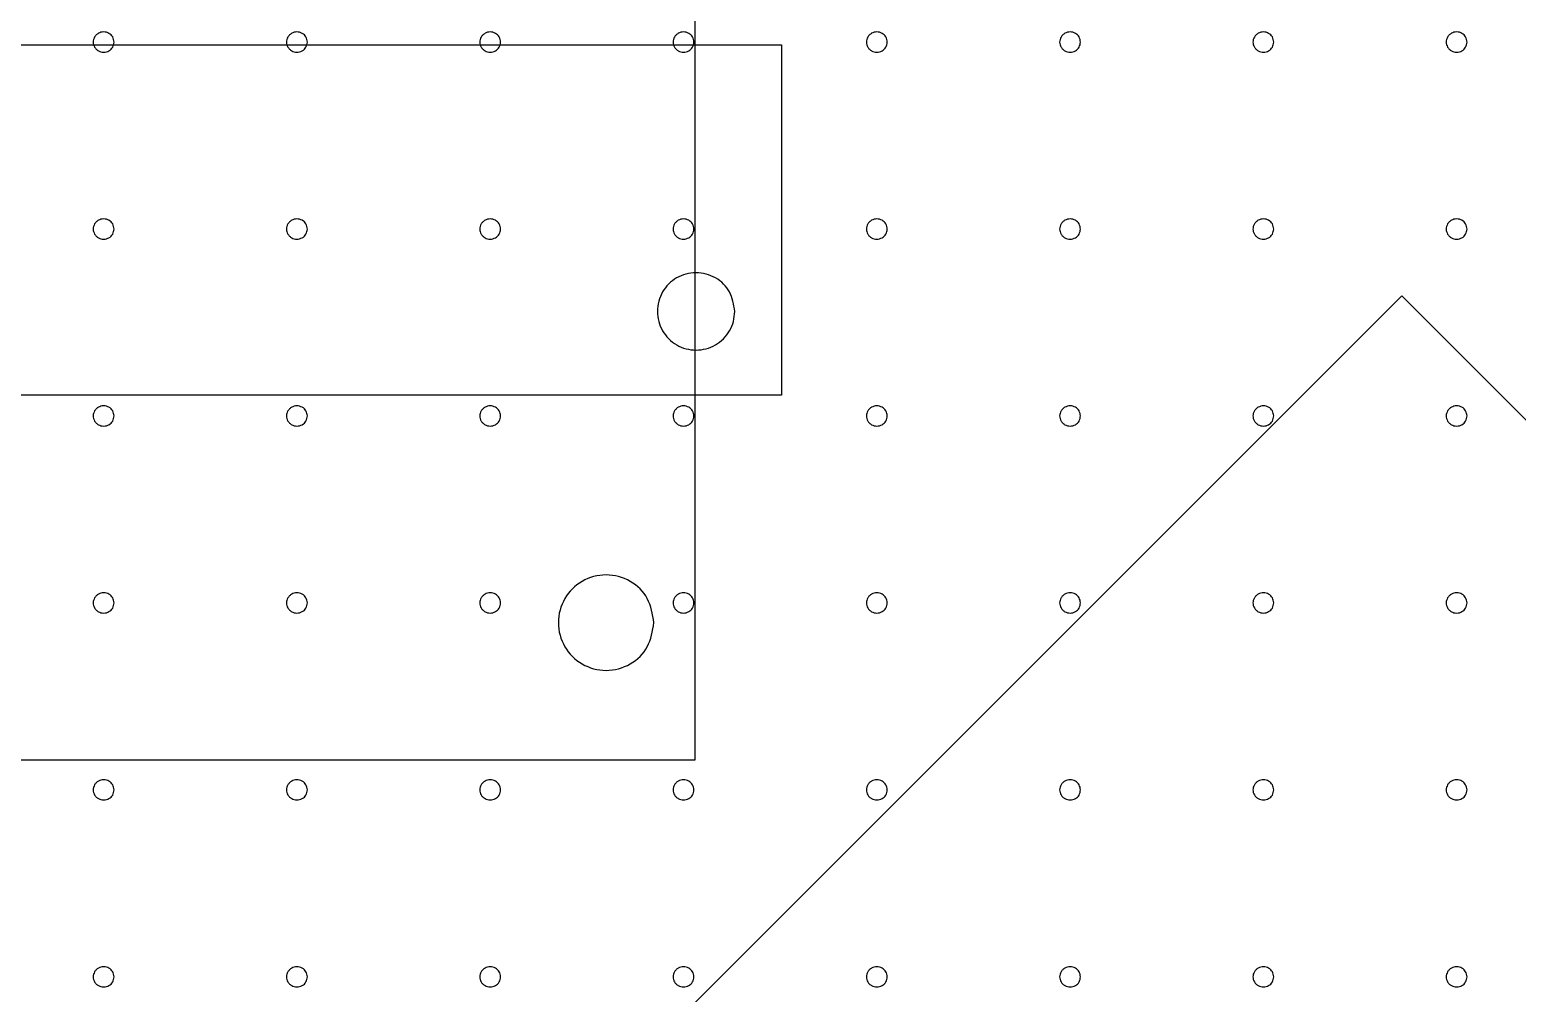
# Model space of a CAD drawing. Extents: x 0 to 210, y 0 to 204.
# Drawn here: x 41.4 to 82.65, y 78.21 to 104.94 of the extents above; entities that cross this region are included whole.
import ezdxf

# ---------------------------------------------------------------- set-up
doc = ezdxf.new("R2010")
doc.units = 0
doc.layers.add('Capa_1', color=7, linetype='CONTINUOUS')

msp = doc.modelspace()

# ---------------------------------------------------------------- linework, layer by layer
at = {"layer": 'Capa_1', "color": 1}
for p, q in [((59.843614, 125.323346), (59.843614, 84.676127)), ((6.443328, 104.520698), (62.241105, 104.520698)), ((62.241105, 104.520698), (62.241105, 94.80292)), ((42.880105, 60.982062), (79.4501, 97.552054)), ((79.4501, 97.552054), (97.635311, 79.366839)), ((62.241105, 94.80292), (6.443328, 94.80292)), ((59.843614, 84.676127), (9.196389, 84.676127))]:
    msp.add_line(p, q, dxfattribs=at)
at = {"layer": 'Capa_1', "color": 7}
for p, q in [((43.734464, 104.596819), (43.734464, 104.596819)), ((49.095014, 104.596819), (49.095014, 104.596819)), ((54.455564, 104.596819), (54.455564, 104.596819)), ((59.816116, 104.596819), (59.816116, 104.596819)), ((65.176666, 104.596819), (65.176666, 104.596819)), ((70.537216, 104.596819), (70.537216, 104.596819)), ((75.897765, 104.596819), (75.897765, 104.596819)), ((81.258318, 104.596819), (81.258318, 104.596819)), ((43.734464, 99.410033), (43.734464, 99.410033)), ((49.095014, 99.410033), (49.095014, 99.410033)), ((54.455564, 99.410033), (54.455564, 99.410033)), ((59.816116, 99.410033), (59.816116, 99.410033)), ((65.176666, 99.410033), (65.176666, 99.410033)), ((70.537216, 99.410033), (70.537216, 99.410033)), ((75.897765, 99.410033), (75.897765, 99.410033)), ((81.258318, 99.410033), (81.258318, 99.410033)), ((60.948339, 97.125533), (60.948339, 97.125533)), ((43.734464, 94.223247), (43.734464, 94.223247)), ((49.095014, 94.223247), (49.095014, 94.223247)), ((54.455564, 94.223247), (54.455564, 94.223247)), ((59.816116, 94.223247), (59.816116, 94.223247)), ((65.176666, 94.223247), (65.176666, 94.223247)), ((70.537216, 94.223247), (70.537216, 94.223247)), ((75.897765, 94.223247), (75.897765, 94.223247)), ((81.258318, 94.223247), (81.258318, 94.223247)), ((43.734464, 89.03646), (43.734464, 89.03646)), ((49.095014, 89.03646), (49.095014, 89.03646)), ((54.455564, 89.03646), (54.455564, 89.03646)), ((59.816116, 89.03646), (59.816116, 89.03646)), ((65.176666, 89.03646), (65.176666, 89.03646)), ((70.537216, 89.03646), (70.537216, 89.03646)), ((75.897765, 89.03646), (75.897765, 89.03646)), ((81.258318, 89.03646), (81.258318, 89.03646)), ((58.703611, 88.489748), (58.703611, 88.489748)), ((43.734464, 83.849672), (43.734464, 83.849672)), ((49.095014, 83.849672), (49.095014, 83.849672)), ((54.455564, 83.849672), (54.455564, 83.849672)), ((59.816116, 83.849672), (59.816116, 83.849672)), ((65.176666, 83.849672), (65.176666, 83.849672)), ((70.537216, 83.849672), (70.537216, 83.849672)), ((75.897765, 83.849672), (75.897765, 83.849672)), ((81.258318, 83.849672), (81.258318, 83.849672)), ((43.734464, 78.662885), (43.734464, 78.662885)), ((49.095014, 78.662885), (49.095014, 78.662885)), ((54.455564, 78.662885), (54.455564, 78.662885)), ((59.816116, 78.662885), (59.816116, 78.662885)), ((65.176666, 78.662885), (65.176666, 78.662885)), ((70.537216, 78.662885), (70.537216, 78.662885)), ((75.897765, 78.662885), (75.897765, 78.662885)), ((81.258318, 78.662885), (81.258318, 78.662885))]:
    msp.add_line(p, q, dxfattribs=at)
for points, knots in [([(43.734464, 104.596819), (43.726398, 104.547386), (43.710392, 104.449288), (43.594758, 104.342835), (43.470445, 104.310555), (43.369826, 104.323486), (43.299381, 104.351629), (43.238782, 104.396489), (43.192227, 104.455094), (43.16291, 104.523417), (43.152871, 104.596819), (43.16291, 104.670221), (43.192228, 104.738543), (43.238783, 104.797148), (43.299381, 104.842008), (43.369826, 104.87015), (43.470445, 104.883081), (43.594757, 104.850802), (43.710391, 104.74435), (43.726398, 104.646252), (43.734464, 104.596819)], [0, 0, 0, 0, 0.146605, 0.290931, 0.441768, 0.517413, 0.592123, 0.666911, 0.741063, 0.814052, 0.887328, 0.960604, 1.033593, 1.107744, 1.182532, 1.257241, 1.332887, 1.483723, 1.628047, 1.774652, 1.774652, 1.774652, 1.774652]), ([(49.095014, 104.596819), (49.086948, 104.547386), (49.070942, 104.449288), (48.955307, 104.342835), (48.830995, 104.310555), (48.730375, 104.323486), (48.659931, 104.351629), (48.599332, 104.396489), (48.552777, 104.455094), (48.52346, 104.523417), (48.51342, 104.596819), (48.52346, 104.670221), (48.552778, 104.738543), (48.599332, 104.797148), (48.659931, 104.842008), (48.730376, 104.87015), (48.830994, 104.883081), (48.955307, 104.850802), (49.070941, 104.74435), (49.086948, 104.646252), (49.095014, 104.596819)], [0, 0, 0, 0, 0.146605, 0.290931, 0.441768, 0.517413, 0.592123, 0.666911, 0.741063, 0.814052, 0.887328, 0.960604, 1.033593, 1.107744, 1.182532, 1.257241, 1.332887, 1.483723, 1.628047, 1.774652, 1.774652, 1.774652, 1.774652]), ([(54.455564, 104.596819), (54.447498, 104.547386), (54.431492, 104.449288), (54.315857, 104.342835), (54.191544, 104.310555), (54.090925, 104.323486), (54.02048, 104.351629), (53.959881, 104.396489), (53.913327, 104.455094), (53.884009, 104.523417), (53.87397, 104.596819), (53.88401, 104.670221), (53.913328, 104.738543), (53.959882, 104.797148), (54.020481, 104.842008), (54.090926, 104.87015), (54.191544, 104.883081), (54.315856, 104.850802), (54.431491, 104.74435), (54.447498, 104.646252), (54.455564, 104.596819)], [0, 0, 0, 0, 0.146605, 0.290931, 0.441768, 0.517413, 0.592123, 0.666911, 0.741063, 0.814052, 0.887328, 0.960604, 1.033593, 1.107744, 1.182532, 1.257241, 1.332887, 1.483723, 1.628047, 1.774652, 1.774652, 1.774652, 1.774652]), ([(59.816116, 104.596819), (59.80805, 104.547386), (59.792044, 104.449288), (59.67641, 104.342835), (59.552097, 104.310555), (59.451478, 104.323486), (59.381033, 104.351629), (59.320434, 104.396489), (59.273879, 104.455094), (59.244562, 104.523417), (59.234522, 104.596819), (59.244562, 104.670221), (59.27388, 104.738543), (59.320435, 104.797148), (59.381033, 104.842008), (59.451478, 104.87015), (59.552096, 104.883081), (59.676409, 104.850802), (59.792043, 104.74435), (59.80805, 104.646252), (59.816116, 104.596819)], [0, 0, 0, 0, 0.146605, 0.290931, 0.441768, 0.517413, 0.592123, 0.666911, 0.741063, 0.814052, 0.887328, 0.960604, 1.033593, 1.107744, 1.182532, 1.257241, 1.332887, 1.483723, 1.628047, 1.774652, 1.774652, 1.774652, 1.774652]), ([(65.176666, 104.596819), (65.1686, 104.547386), (65.152594, 104.449288), (65.036959, 104.342835), (64.912646, 104.310555), (64.812027, 104.323486), (64.741582, 104.351629), (64.680983, 104.396489), (64.634429, 104.455094), (64.605112, 104.523417), (64.595072, 104.596819), (64.605112, 104.670221), (64.63443, 104.738543), (64.680984, 104.797148), (64.741583, 104.842008), (64.812028, 104.87015), (64.912646, 104.883081), (65.036958, 104.850802), (65.152593, 104.74435), (65.1686, 104.646252), (65.176666, 104.596819)], [0, 0, 0, 0, 0.146605, 0.290931, 0.441768, 0.517413, 0.592123, 0.666911, 0.741063, 0.814052, 0.887328, 0.960604, 1.033593, 1.107744, 1.182532, 1.257241, 1.332887, 1.483723, 1.628047, 1.774652, 1.774652, 1.774652, 1.774652]), ([(70.537216, 104.596819), (70.52915, 104.547386), (70.513143, 104.449288), (70.397509, 104.342835), (70.273196, 104.310555), (70.172577, 104.323486), (70.102132, 104.351629), (70.041533, 104.396489), (69.994979, 104.455094), (69.965661, 104.523417), (69.955622, 104.596819), (69.965662, 104.670221), (69.99498, 104.738543), (70.041534, 104.797148), (70.102133, 104.842008), (70.172578, 104.87015), (70.273196, 104.883081), (70.397508, 104.850802), (70.513142, 104.74435), (70.529149, 104.646252), (70.537216, 104.596819)], [0, 0, 0, 0, 0.146605, 0.290931, 0.441768, 0.517413, 0.592123, 0.666911, 0.741063, 0.814052, 0.887328, 0.960604, 1.033593, 1.107744, 1.182532, 1.257241, 1.332887, 1.483723, 1.628047, 1.774652, 1.774652, 1.774652, 1.774652]), ([(75.897765, 104.596819), (75.8897, 104.547386), (75.873693, 104.449288), (75.758059, 104.342835), (75.633746, 104.310555), (75.533127, 104.323486), (75.462682, 104.351629), (75.402083, 104.396489), (75.355529, 104.455094), (75.326211, 104.523417), (75.316172, 104.596819), (75.326212, 104.670221), (75.355529, 104.738543), (75.402084, 104.797148), (75.462683, 104.842008), (75.533127, 104.87015), (75.633746, 104.883081), (75.758058, 104.850802), (75.873692, 104.74435), (75.889699, 104.646252), (75.897765, 104.596819)], [0, 0, 0, 0, 0.146605, 0.290931, 0.441768, 0.517413, 0.592123, 0.666911, 0.741063, 0.814052, 0.887328, 0.960604, 1.033593, 1.107744, 1.182532, 1.257241, 1.332887, 1.483723, 1.628047, 1.774652, 1.774652, 1.774652, 1.774652]), ([(81.258318, 104.596819), (81.250252, 104.547386), (81.234246, 104.449288), (81.118611, 104.342835), (80.994298, 104.310555), (80.893679, 104.323486), (80.823234, 104.351629), (80.762635, 104.396489), (80.716081, 104.455094), (80.686763, 104.523417), (80.676724, 104.596819), (80.686764, 104.670221), (80.716082, 104.738543), (80.762636, 104.797148), (80.823235, 104.842008), (80.89368, 104.87015), (80.994298, 104.883081), (81.11861, 104.850802), (81.234244, 104.74435), (81.250252, 104.646252), (81.258318, 104.596819)], [0, 0, 0, 0, 0.146605, 0.290931, 0.441768, 0.517413, 0.592123, 0.666911, 0.741063, 0.814052, 0.887328, 0.960604, 1.033593, 1.107744, 1.182532, 1.257241, 1.332887, 1.483723, 1.628047, 1.774652, 1.774652, 1.774652, 1.774652]), ([(43.734464, 99.410033), (43.726398, 99.3606), (43.710392, 99.262502), (43.594758, 99.156048), (43.470445, 99.123769), (43.369826, 99.136699), (43.299381, 99.164843), (43.238782, 99.209703), (43.192227, 99.268308), (43.16291, 99.33663), (43.152871, 99.410033), (43.16291, 99.483435), (43.192228, 99.551757), (43.238783, 99.610362), (43.299381, 99.655221), (43.369826, 99.683364), (43.470445, 99.696295), (43.594757, 99.664015), (43.710391, 99.557563), (43.726398, 99.459466), (43.734464, 99.410033)], [0, 0, 0, 0, 0.146605, 0.290931, 0.441768, 0.517413, 0.592123, 0.666911, 0.741063, 0.814052, 0.887328, 0.960604, 1.033593, 1.107744, 1.182532, 1.257241, 1.332887, 1.483723, 1.628047, 1.774652, 1.774652, 1.774652, 1.774652]), ([(49.095014, 99.410033), (49.086948, 99.3606), (49.070942, 99.262502), (48.955307, 99.156048), (48.830995, 99.123769), (48.730375, 99.136699), (48.659931, 99.164843), (48.599332, 99.209703), (48.552777, 99.268308), (48.52346, 99.33663), (48.51342, 99.410033), (48.52346, 99.483435), (48.552778, 99.551757), (48.599332, 99.610362), (48.659931, 99.655221), (48.730376, 99.683364), (48.830994, 99.696295), (48.955307, 99.664015), (49.070941, 99.557563), (49.086948, 99.459466), (49.095014, 99.410033)], [0, 0, 0, 0, 0.146605, 0.290931, 0.441768, 0.517413, 0.592123, 0.666911, 0.741063, 0.814052, 0.887328, 0.960604, 1.033593, 1.107744, 1.182532, 1.257241, 1.332887, 1.483723, 1.628047, 1.774652, 1.774652, 1.774652, 1.774652]), ([(54.455564, 99.410033), (54.447498, 99.3606), (54.431492, 99.262502), (54.315857, 99.156048), (54.191544, 99.123769), (54.090925, 99.136699), (54.02048, 99.164843), (53.959881, 99.209703), (53.913327, 99.268308), (53.884009, 99.33663), (53.87397, 99.410033), (53.88401, 99.483435), (53.913328, 99.551757), (53.959882, 99.610362), (54.020481, 99.655221), (54.090926, 99.683364), (54.191544, 99.696295), (54.315856, 99.664015), (54.431491, 99.557563), (54.447498, 99.459466), (54.455564, 99.410033)], [0, 0, 0, 0, 0.146605, 0.290931, 0.441768, 0.517413, 0.592123, 0.666911, 0.741063, 0.814052, 0.887328, 0.960604, 1.033593, 1.107744, 1.182532, 1.257241, 1.332887, 1.483723, 1.628047, 1.774652, 1.774652, 1.774652, 1.774652]), ([(59.816116, 99.410033), (59.80805, 99.3606), (59.792044, 99.262502), (59.67641, 99.156048), (59.552097, 99.123769), (59.451478, 99.136699), (59.381033, 99.164843), (59.320434, 99.209703), (59.273879, 99.268308), (59.244562, 99.33663), (59.234522, 99.410033), (59.244562, 99.483435), (59.27388, 99.551757), (59.320435, 99.610362), (59.381033, 99.655221), (59.451478, 99.683364), (59.552096, 99.696295), (59.676409, 99.664015), (59.792043, 99.557563), (59.80805, 99.459466), (59.816116, 99.410033)], [0, 0, 0, 0, 0.146605, 0.290931, 0.441768, 0.517413, 0.592123, 0.666911, 0.741063, 0.814052, 0.887328, 0.960604, 1.033593, 1.107744, 1.182532, 1.257241, 1.332887, 1.483723, 1.628047, 1.774652, 1.774652, 1.774652, 1.774652]), ([(65.176666, 99.410033), (65.1686, 99.3606), (65.152594, 99.262502), (65.036959, 99.156048), (64.912646, 99.123769), (64.812027, 99.136699), (64.741582, 99.164843), (64.680983, 99.209703), (64.634429, 99.268308), (64.605112, 99.33663), (64.595072, 99.410033), (64.605112, 99.483435), (64.63443, 99.551757), (64.680984, 99.610362), (64.741583, 99.655221), (64.812028, 99.683364), (64.912646, 99.696295), (65.036958, 99.664015), (65.152593, 99.557563), (65.1686, 99.459466), (65.176666, 99.410033)], [0, 0, 0, 0, 0.146605, 0.290931, 0.441768, 0.517413, 0.592123, 0.666911, 0.741063, 0.814052, 0.887328, 0.960604, 1.033593, 1.107744, 1.182532, 1.257241, 1.332887, 1.483723, 1.628047, 1.774652, 1.774652, 1.774652, 1.774652]), ([(70.537216, 99.410033), (70.52915, 99.3606), (70.513143, 99.262502), (70.397509, 99.156048), (70.273196, 99.123769), (70.172577, 99.136699), (70.102132, 99.164843), (70.041533, 99.209703), (69.994979, 99.268308), (69.965661, 99.33663), (69.955622, 99.410033), (69.965662, 99.483435), (69.99498, 99.551757), (70.041534, 99.610362), (70.102133, 99.655221), (70.172578, 99.683364), (70.273196, 99.696295), (70.397508, 99.664015), (70.513142, 99.557563), (70.529149, 99.459466), (70.537216, 99.410033)], [0, 0, 0, 0, 0.146605, 0.290931, 0.441768, 0.517413, 0.592123, 0.666911, 0.741063, 0.814052, 0.887328, 0.960604, 1.033593, 1.107744, 1.182532, 1.257241, 1.332887, 1.483723, 1.628047, 1.774652, 1.774652, 1.774652, 1.774652]), ([(75.897765, 99.410033), (75.8897, 99.3606), (75.873693, 99.262502), (75.758059, 99.156048), (75.633746, 99.123769), (75.533127, 99.136699), (75.462682, 99.164843), (75.402083, 99.209703), (75.355529, 99.268308), (75.326211, 99.33663), (75.316172, 99.410033), (75.326212, 99.483435), (75.355529, 99.551757), (75.402084, 99.610362), (75.462683, 99.655221), (75.533127, 99.683364), (75.633746, 99.696295), (75.758058, 99.664015), (75.873692, 99.557563), (75.889699, 99.459466), (75.897765, 99.410033)], [0, 0, 0, 0, 0.146605, 0.290931, 0.441768, 0.517413, 0.592123, 0.666911, 0.741063, 0.814052, 0.887328, 0.960604, 1.033593, 1.107744, 1.182532, 1.257241, 1.332887, 1.483723, 1.628047, 1.774652, 1.774652, 1.774652, 1.774652]), ([(81.258318, 99.410033), (81.250252, 99.3606), (81.234246, 99.262502), (81.118611, 99.156048), (80.994298, 99.123769), (80.893679, 99.136699), (80.823234, 99.164843), (80.762635, 99.209703), (80.716081, 99.268308), (80.686763, 99.33663), (80.676724, 99.410033), (80.686764, 99.483435), (80.716082, 99.551757), (80.762636, 99.610362), (80.823235, 99.655221), (80.89368, 99.683364), (80.994298, 99.696295), (81.11861, 99.664015), (81.234244, 99.557563), (81.250252, 99.459466), (81.258318, 99.410033)], [0, 0, 0, 0, 0.146605, 0.290931, 0.441768, 0.517413, 0.592123, 0.666911, 0.741063, 0.814052, 0.887328, 0.960604, 1.033593, 1.107744, 1.182532, 1.257241, 1.332887, 1.483723, 1.628047, 1.774652, 1.774652, 1.774652, 1.774652]), ([(60.948339, 97.125533), (60.941183, 97.031582), (60.926931, 96.844457), (60.814285, 96.582584), (60.642901, 96.357593), (60.417612, 96.18508), (60.155821, 96.076607), (59.874724, 96.039499), (59.593655, 96.076607), (59.331779, 96.185076), (59.106798, 96.357601), (58.934262, 96.582549), (58.825893, 96.84458), (58.775925, 97.218571), (58.901946, 97.688177), (59.31235, 98.098099), (59.875702, 98.250381), (60.433268, 98.098221), (60.860685, 97.687697), (60.918829, 97.314792), (60.948339, 97.125533)], [0, 0, 0, 0, 0.281047, 0.559769, 0.840816, 1.121864, 1.400585, 1.681632, 1.96268, 2.241402, 2.52245, 2.803498, 3.08222, 3.363268, 3.924613, 4.469308, 5.030653, 5.591997, 6.136691, 6.698035, 6.698035, 6.698035, 6.698035]), ([(43.734464, 94.223247), (43.726398, 94.173813), (43.710392, 94.075715), (43.594758, 93.969262), (43.470445, 93.936983), (43.369826, 93.949913), (43.299381, 93.978056), (43.238782, 94.022916), (43.192227, 94.081522), (43.16291, 94.149844), (43.152871, 94.223247), (43.16291, 94.296649), (43.192228, 94.364971), (43.238783, 94.423575), (43.299381, 94.468435), (43.369826, 94.496578), (43.470445, 94.509508), (43.594757, 94.477229), (43.710391, 94.370777), (43.726398, 94.27268), (43.734464, 94.223247)], [0, 0, 0, 0, 0.146605, 0.290931, 0.441768, 0.517413, 0.592123, 0.666911, 0.741063, 0.814052, 0.887328, 0.960604, 1.033593, 1.107744, 1.182532, 1.257241, 1.332887, 1.483723, 1.628047, 1.774652, 1.774652, 1.774652, 1.774652]), ([(49.095014, 94.223247), (49.086948, 94.173813), (49.070942, 94.075715), (48.955307, 93.969262), (48.830995, 93.936983), (48.730375, 93.949913), (48.659931, 93.978056), (48.599332, 94.022916), (48.552777, 94.081522), (48.52346, 94.149844), (48.51342, 94.223247), (48.52346, 94.296649), (48.552778, 94.364971), (48.599332, 94.423575), (48.659931, 94.468435), (48.730376, 94.496578), (48.830994, 94.509508), (48.955307, 94.477229), (49.070941, 94.370777), (49.086948, 94.27268), (49.095014, 94.223247)], [0, 0, 0, 0, 0.146605, 0.290931, 0.441768, 0.517413, 0.592123, 0.666911, 0.741063, 0.814052, 0.887328, 0.960604, 1.033593, 1.107744, 1.182532, 1.257241, 1.332887, 1.483723, 1.628047, 1.774652, 1.774652, 1.774652, 1.774652]), ([(54.455564, 94.223247), (54.447498, 94.173813), (54.431492, 94.075715), (54.315857, 93.969262), (54.191544, 93.936983), (54.090925, 93.949913), (54.02048, 93.978056), (53.959881, 94.022916), (53.913327, 94.081522), (53.884009, 94.149844), (53.87397, 94.223247), (53.88401, 94.296649), (53.913328, 94.364971), (53.959882, 94.423575), (54.020481, 94.468435), (54.090926, 94.496578), (54.191544, 94.509508), (54.315856, 94.477229), (54.431491, 94.370777), (54.447498, 94.27268), (54.455564, 94.223247)], [0, 0, 0, 0, 0.146605, 0.290931, 0.441768, 0.517413, 0.592123, 0.666911, 0.741063, 0.814052, 0.887328, 0.960604, 1.033593, 1.107744, 1.182532, 1.257241, 1.332887, 1.483723, 1.628047, 1.774652, 1.774652, 1.774652, 1.774652]), ([(59.816116, 94.223247), (59.80805, 94.173813), (59.792044, 94.075715), (59.67641, 93.969262), (59.552097, 93.936983), (59.451478, 93.949913), (59.381033, 93.978056), (59.320434, 94.022916), (59.273879, 94.081522), (59.244562, 94.149844), (59.234522, 94.223247), (59.244562, 94.296649), (59.27388, 94.364971), (59.320435, 94.423575), (59.381033, 94.468435), (59.451478, 94.496578), (59.552096, 94.509508), (59.676409, 94.477229), (59.792043, 94.370777), (59.80805, 94.27268), (59.816116, 94.223247)], [0, 0, 0, 0, 0.146605, 0.290931, 0.441768, 0.517413, 0.592123, 0.666911, 0.741063, 0.814052, 0.887328, 0.960604, 1.033593, 1.107744, 1.182532, 1.257241, 1.332887, 1.483723, 1.628047, 1.774652, 1.774652, 1.774652, 1.774652]), ([(65.176666, 94.223247), (65.1686, 94.173813), (65.152594, 94.075715), (65.036959, 93.969262), (64.912646, 93.936983), (64.812027, 93.949913), (64.741582, 93.978056), (64.680983, 94.022916), (64.634429, 94.081522), (64.605112, 94.149844), (64.595072, 94.223247), (64.605112, 94.296649), (64.63443, 94.364971), (64.680984, 94.423575), (64.741583, 94.468435), (64.812028, 94.496578), (64.912646, 94.509508), (65.036958, 94.477229), (65.152593, 94.370777), (65.1686, 94.27268), (65.176666, 94.223247)], [0, 0, 0, 0, 0.146605, 0.290931, 0.441768, 0.517413, 0.592123, 0.666911, 0.741063, 0.814052, 0.887328, 0.960604, 1.033593, 1.107744, 1.182532, 1.257241, 1.332887, 1.483723, 1.628047, 1.774652, 1.774652, 1.774652, 1.774652]), ([(70.537216, 94.223247), (70.52915, 94.173813), (70.513143, 94.075715), (70.397509, 93.969262), (70.273196, 93.936983), (70.172577, 93.949913), (70.102132, 93.978056), (70.041533, 94.022916), (69.994979, 94.081522), (69.965661, 94.149844), (69.955622, 94.223247), (69.965662, 94.296649), (69.99498, 94.364971), (70.041534, 94.423575), (70.102133, 94.468435), (70.172578, 94.496578), (70.273196, 94.509508), (70.397508, 94.477229), (70.513142, 94.370777), (70.529149, 94.27268), (70.537216, 94.223247)], [0, 0, 0, 0, 0.146605, 0.290931, 0.441768, 0.517413, 0.592123, 0.666911, 0.741063, 0.814052, 0.887328, 0.960604, 1.033593, 1.107744, 1.182532, 1.257241, 1.332887, 1.483723, 1.628047, 1.774652, 1.774652, 1.774652, 1.774652]), ([(75.897765, 94.223247), (75.8897, 94.173813), (75.873693, 94.075715), (75.758059, 93.969262), (75.633746, 93.936983), (75.533127, 93.949913), (75.462682, 93.978056), (75.402083, 94.022916), (75.355529, 94.081522), (75.326211, 94.149844), (75.316172, 94.223247), (75.326212, 94.296649), (75.355529, 94.364971), (75.402084, 94.423575), (75.462683, 94.468435), (75.533127, 94.496578), (75.633746, 94.509508), (75.758058, 94.477229), (75.873692, 94.370777), (75.889699, 94.27268), (75.897765, 94.223247)], [0, 0, 0, 0, 0.146605, 0.290931, 0.441768, 0.517413, 0.592123, 0.666911, 0.741063, 0.814052, 0.887328, 0.960604, 1.033593, 1.107744, 1.182532, 1.257241, 1.332887, 1.483723, 1.628047, 1.774652, 1.774652, 1.774652, 1.774652]), ([(81.258318, 94.223247), (81.250252, 94.173813), (81.234246, 94.075715), (81.118611, 93.969262), (80.994298, 93.936983), (80.893679, 93.949913), (80.823234, 93.978056), (80.762635, 94.022916), (80.716081, 94.081522), (80.686763, 94.149844), (80.676724, 94.223247), (80.686764, 94.296649), (80.716082, 94.364971), (80.762636, 94.423575), (80.823235, 94.468435), (80.89368, 94.496578), (80.994298, 94.509508), (81.11861, 94.477229), (81.234244, 94.370777), (81.250252, 94.27268), (81.258318, 94.223247)], [0, 0, 0, 0, 0.146605, 0.290931, 0.441768, 0.517413, 0.592123, 0.666911, 0.741063, 0.814052, 0.887328, 0.960604, 1.033593, 1.107744, 1.182532, 1.257241, 1.332887, 1.483723, 1.628047, 1.774652, 1.774652, 1.774652, 1.774652]), ([(58.703611, 88.489748), (58.667232, 88.256417), (58.595552, 87.796676), (58.0686, 87.290539), (57.381215, 87.103), (56.686612, 87.290539), (56.180883, 87.796676), (55.993205, 88.489748), (56.180883, 89.18282), (56.686612, 89.688957), (57.381215, 89.876496), (58.0686, 89.688957), (58.595552, 89.18282), (58.667232, 88.723079), (58.703611, 88.489748)], [0, 0, 0, 0, 0.692062, 1.363598, 2.05566, 2.747722, 3.419258, 4.11132, 4.803382, 5.474917, 6.166979, 6.859041, 7.530577, 8.222639, 8.222639, 8.222639, 8.222639]), ([(43.734464, 89.03646), (43.726398, 88.987027), (43.710392, 88.888929), (43.594758, 88.782476), (43.470445, 88.750196), (43.369826, 88.763127), (43.299381, 88.79127), (43.238782, 88.83613), (43.192227, 88.894735), (43.16291, 88.963058), (43.152871, 89.03646), (43.16291, 89.109862), (43.192228, 89.178184), (43.238783, 89.236789), (43.299381, 89.281649), (43.369826, 89.309791), (43.470445, 89.322722), (43.594757, 89.290443), (43.710391, 89.183991), (43.726398, 89.085893), (43.734464, 89.03646)], [0, 0, 0, 0, 0.146605, 0.290931, 0.441768, 0.517413, 0.592123, 0.666911, 0.741063, 0.814052, 0.887328, 0.960604, 1.033593, 1.107744, 1.182532, 1.257241, 1.332887, 1.483723, 1.628047, 1.774652, 1.774652, 1.774652, 1.774652]), ([(49.095014, 89.03646), (49.086948, 88.987027), (49.070942, 88.888929), (48.955307, 88.782476), (48.830995, 88.750196), (48.730375, 88.763127), (48.659931, 88.79127), (48.599332, 88.83613), (48.552777, 88.894735), (48.52346, 88.963058), (48.51342, 89.03646), (48.52346, 89.109862), (48.552778, 89.178184), (48.599332, 89.236789), (48.659931, 89.281649), (48.730376, 89.309791), (48.830994, 89.322722), (48.955307, 89.290443), (49.070941, 89.183991), (49.086948, 89.085893), (49.095014, 89.03646)], [0, 0, 0, 0, 0.146605, 0.290931, 0.441768, 0.517413, 0.592123, 0.666911, 0.741063, 0.814052, 0.887328, 0.960604, 1.033593, 1.107744, 1.182532, 1.257241, 1.332887, 1.483723, 1.628047, 1.774652, 1.774652, 1.774652, 1.774652]), ([(54.455564, 89.03646), (54.447498, 88.987027), (54.431492, 88.888929), (54.315857, 88.782476), (54.191544, 88.750196), (54.090925, 88.763127), (54.02048, 88.79127), (53.959881, 88.83613), (53.913327, 88.894735), (53.884009, 88.963058), (53.87397, 89.03646), (53.88401, 89.109862), (53.913328, 89.178184), (53.959882, 89.236789), (54.020481, 89.281649), (54.090926, 89.309791), (54.191544, 89.322722), (54.315856, 89.290443), (54.431491, 89.183991), (54.447498, 89.085893), (54.455564, 89.03646)], [0, 0, 0, 0, 0.146605, 0.290931, 0.441768, 0.517413, 0.592123, 0.666911, 0.741063, 0.814052, 0.887328, 0.960604, 1.033593, 1.107744, 1.182532, 1.257241, 1.332887, 1.483723, 1.628047, 1.774652, 1.774652, 1.774652, 1.774652]), ([(59.816116, 89.03646), (59.80805, 88.987027), (59.792044, 88.888929), (59.67641, 88.782476), (59.552097, 88.750196), (59.451478, 88.763127), (59.381033, 88.79127), (59.320434, 88.83613), (59.273879, 88.894735), (59.244562, 88.963058), (59.234522, 89.03646), (59.244562, 89.109862), (59.27388, 89.178184), (59.320435, 89.236789), (59.381033, 89.281649), (59.451478, 89.309791), (59.552096, 89.322722), (59.676409, 89.290443), (59.792043, 89.183991), (59.80805, 89.085893), (59.816116, 89.03646)], [0, 0, 0, 0, 0.146605, 0.290931, 0.441768, 0.517413, 0.592123, 0.666911, 0.741063, 0.814052, 0.887328, 0.960604, 1.033593, 1.107744, 1.182532, 1.257241, 1.332887, 1.483723, 1.628047, 1.774652, 1.774652, 1.774652, 1.774652]), ([(65.176666, 89.03646), (65.1686, 88.987027), (65.152594, 88.888929), (65.036959, 88.782476), (64.912646, 88.750196), (64.812027, 88.763127), (64.741582, 88.79127), (64.680983, 88.83613), (64.634429, 88.894735), (64.605112, 88.963058), (64.595072, 89.03646), (64.605112, 89.109862), (64.63443, 89.178184), (64.680984, 89.236789), (64.741583, 89.281649), (64.812028, 89.309791), (64.912646, 89.322722), (65.036958, 89.290443), (65.152593, 89.183991), (65.1686, 89.085893), (65.176666, 89.03646)], [0, 0, 0, 0, 0.146605, 0.290931, 0.441768, 0.517413, 0.592123, 0.666911, 0.741063, 0.814052, 0.887328, 0.960604, 1.033593, 1.107744, 1.182532, 1.257241, 1.332887, 1.483723, 1.628047, 1.774652, 1.774652, 1.774652, 1.774652]), ([(70.537216, 89.03646), (70.52915, 88.987027), (70.513143, 88.888929), (70.397509, 88.782476), (70.273196, 88.750196), (70.172577, 88.763127), (70.102132, 88.79127), (70.041533, 88.83613), (69.994979, 88.894735), (69.965661, 88.963058), (69.955622, 89.03646), (69.965662, 89.109862), (69.99498, 89.178184), (70.041534, 89.236789), (70.102133, 89.281649), (70.172578, 89.309791), (70.273196, 89.322722), (70.397508, 89.290443), (70.513142, 89.183991), (70.529149, 89.085893), (70.537216, 89.03646)], [0, 0, 0, 0, 0.146605, 0.290931, 0.441768, 0.517413, 0.592123, 0.666911, 0.741063, 0.814052, 0.887328, 0.960604, 1.033593, 1.107744, 1.182532, 1.257241, 1.332887, 1.483723, 1.628047, 1.774652, 1.774652, 1.774652, 1.774652]), ([(75.897765, 89.03646), (75.8897, 88.987027), (75.873693, 88.888929), (75.758059, 88.782476), (75.633746, 88.750196), (75.533127, 88.763127), (75.462682, 88.79127), (75.402083, 88.83613), (75.355529, 88.894735), (75.326211, 88.963058), (75.316172, 89.03646), (75.326212, 89.109862), (75.355529, 89.178184), (75.402084, 89.236789), (75.462683, 89.281649), (75.533127, 89.309791), (75.633746, 89.322722), (75.758058, 89.290443), (75.873692, 89.183991), (75.889699, 89.085893), (75.897765, 89.03646)], [0, 0, 0, 0, 0.146605, 0.290931, 0.441768, 0.517413, 0.592123, 0.666911, 0.741063, 0.814052, 0.887328, 0.960604, 1.033593, 1.107744, 1.182532, 1.257241, 1.332887, 1.483723, 1.628047, 1.774652, 1.774652, 1.774652, 1.774652]), ([(81.258318, 89.03646), (81.250252, 88.987027), (81.234246, 88.888929), (81.118611, 88.782476), (80.994298, 88.750196), (80.893679, 88.763127), (80.823234, 88.79127), (80.762635, 88.83613), (80.716081, 88.894735), (80.686763, 88.963058), (80.676724, 89.03646), (80.686764, 89.109862), (80.716082, 89.178184), (80.762636, 89.236789), (80.823235, 89.281649), (80.89368, 89.309791), (80.994298, 89.322722), (81.11861, 89.290443), (81.234244, 89.183991), (81.250252, 89.085893), (81.258318, 89.03646)], [0, 0, 0, 0, 0.146605, 0.290931, 0.441768, 0.517413, 0.592123, 0.666911, 0.741063, 0.814052, 0.887328, 0.960604, 1.033593, 1.107744, 1.182532, 1.257241, 1.332887, 1.483723, 1.628047, 1.774652, 1.774652, 1.774652, 1.774652]), ([(43.734464, 83.849672), (43.726398, 83.800238), (43.710392, 83.70214), (43.594758, 83.595687), (43.470445, 83.563407), (43.369826, 83.576338), (43.299381, 83.604481), (43.238782, 83.649341), (43.192227, 83.707947), (43.16291, 83.776269), (43.152871, 83.849671), (43.16291, 83.923074), (43.192228, 83.991396), (43.238783, 84.05), (43.299381, 84.09486), (43.369826, 84.123003), (43.470445, 84.135933), (43.594757, 84.103654), (43.710391, 83.997202), (43.726398, 83.899105), (43.734464, 83.849672)], [0, 0, 0, 0, 0.146605, 0.290931, 0.441768, 0.517413, 0.592123, 0.666911, 0.741063, 0.814052, 0.887328, 0.960604, 1.033593, 1.107744, 1.182532, 1.257241, 1.332887, 1.483723, 1.628047, 1.774652, 1.774652, 1.774652, 1.774652]), ([(49.095014, 83.849672), (49.086948, 83.800238), (49.070942, 83.70214), (48.955307, 83.595687), (48.830995, 83.563407), (48.730375, 83.576338), (48.659931, 83.604481), (48.599332, 83.649341), (48.552777, 83.707947), (48.52346, 83.776269), (48.51342, 83.849671), (48.52346, 83.923074), (48.552778, 83.991396), (48.599332, 84.05), (48.659931, 84.09486), (48.730376, 84.123003), (48.830994, 84.135933), (48.955307, 84.103654), (49.070941, 83.997202), (49.086948, 83.899105), (49.095014, 83.849672)], [0, 0, 0, 0, 0.146605, 0.290931, 0.441768, 0.517413, 0.592123, 0.666911, 0.741063, 0.814052, 0.887328, 0.960604, 1.033593, 1.107744, 1.182532, 1.257241, 1.332887, 1.483723, 1.628047, 1.774652, 1.774652, 1.774652, 1.774652]), ([(54.455564, 83.849672), (54.447498, 83.800238), (54.431492, 83.70214), (54.315857, 83.595687), (54.191544, 83.563407), (54.090925, 83.576338), (54.02048, 83.604481), (53.959881, 83.649341), (53.913327, 83.707947), (53.884009, 83.776269), (53.87397, 83.849671), (53.88401, 83.923074), (53.913328, 83.991396), (53.959882, 84.05), (54.020481, 84.09486), (54.090926, 84.123003), (54.191544, 84.135933), (54.315856, 84.103654), (54.431491, 83.997202), (54.447498, 83.899105), (54.455564, 83.849672)], [0, 0, 0, 0, 0.146605, 0.290931, 0.441768, 0.517413, 0.592123, 0.666911, 0.741063, 0.814052, 0.887328, 0.960604, 1.033593, 1.107744, 1.182532, 1.257241, 1.332887, 1.483723, 1.628047, 1.774652, 1.774652, 1.774652, 1.774652]), ([(59.816116, 83.849672), (59.80805, 83.800238), (59.792044, 83.70214), (59.67641, 83.595687), (59.552097, 83.563407), (59.451478, 83.576338), (59.381033, 83.604481), (59.320434, 83.649341), (59.273879, 83.707947), (59.244562, 83.776269), (59.234522, 83.849671), (59.244562, 83.923074), (59.27388, 83.991396), (59.320435, 84.05), (59.381033, 84.09486), (59.451478, 84.123003), (59.552096, 84.135933), (59.676409, 84.103654), (59.792043, 83.997202), (59.80805, 83.899105), (59.816116, 83.849672)], [0, 0, 0, 0, 0.146605, 0.290931, 0.441768, 0.517413, 0.592123, 0.666911, 0.741063, 0.814052, 0.887328, 0.960604, 1.033593, 1.107744, 1.182532, 1.257241, 1.332887, 1.483723, 1.628047, 1.774652, 1.774652, 1.774652, 1.774652]), ([(65.176666, 83.849672), (65.1686, 83.800238), (65.152594, 83.70214), (65.036959, 83.595687), (64.912646, 83.563407), (64.812027, 83.576338), (64.741582, 83.604481), (64.680983, 83.649341), (64.634429, 83.707947), (64.605112, 83.776269), (64.595072, 83.849671), (64.605112, 83.923074), (64.63443, 83.991396), (64.680984, 84.05), (64.741583, 84.09486), (64.812028, 84.123003), (64.912646, 84.135933), (65.036958, 84.103654), (65.152593, 83.997202), (65.1686, 83.899105), (65.176666, 83.849672)], [0, 0, 0, 0, 0.146605, 0.290931, 0.441768, 0.517413, 0.592123, 0.666911, 0.741063, 0.814052, 0.887328, 0.960604, 1.033593, 1.107744, 1.182532, 1.257241, 1.332887, 1.483723, 1.628047, 1.774652, 1.774652, 1.774652, 1.774652]), ([(70.537216, 83.849672), (70.52915, 83.800238), (70.513143, 83.70214), (70.397509, 83.595687), (70.273196, 83.563407), (70.172577, 83.576338), (70.102132, 83.604481), (70.041533, 83.649341), (69.994979, 83.707947), (69.965661, 83.776269), (69.955622, 83.849671), (69.965662, 83.923074), (69.99498, 83.991396), (70.041534, 84.05), (70.102133, 84.09486), (70.172578, 84.123003), (70.273196, 84.135933), (70.397508, 84.103654), (70.513142, 83.997202), (70.529149, 83.899105), (70.537216, 83.849672)], [0, 0, 0, 0, 0.146605, 0.290931, 0.441768, 0.517413, 0.592123, 0.666911, 0.741063, 0.814052, 0.887328, 0.960604, 1.033593, 1.107744, 1.182532, 1.257241, 1.332887, 1.483723, 1.628047, 1.774652, 1.774652, 1.774652, 1.774652]), ([(75.897765, 83.849672), (75.8897, 83.800238), (75.873693, 83.70214), (75.758059, 83.595687), (75.633746, 83.563407), (75.533127, 83.576338), (75.462682, 83.604481), (75.402083, 83.649341), (75.355529, 83.707947), (75.326211, 83.776269), (75.316172, 83.849671), (75.326212, 83.923074), (75.355529, 83.991396), (75.402084, 84.05), (75.462683, 84.09486), (75.533127, 84.123003), (75.633746, 84.135933), (75.758058, 84.103654), (75.873692, 83.997202), (75.889699, 83.899105), (75.897765, 83.849672)], [0, 0, 0, 0, 0.146605, 0.290931, 0.441768, 0.517413, 0.592123, 0.666911, 0.741063, 0.814052, 0.887328, 0.960604, 1.033593, 1.107744, 1.182532, 1.257241, 1.332887, 1.483723, 1.628047, 1.774652, 1.774652, 1.774652, 1.774652]), ([(81.258318, 83.849672), (81.250252, 83.800238), (81.234246, 83.70214), (81.118611, 83.595687), (80.994298, 83.563407), (80.893679, 83.576338), (80.823234, 83.604481), (80.762635, 83.649341), (80.716081, 83.707947), (80.686763, 83.776269), (80.676724, 83.849671), (80.686764, 83.923074), (80.716082, 83.991396), (80.762636, 84.05), (80.823235, 84.09486), (80.89368, 84.123003), (80.994298, 84.135933), (81.11861, 84.103654), (81.234244, 83.997202), (81.250252, 83.899105), (81.258318, 83.849672)], [0, 0, 0, 0, 0.146605, 0.290931, 0.441768, 0.517413, 0.592123, 0.666911, 0.741063, 0.814052, 0.887328, 0.960604, 1.033593, 1.107744, 1.182532, 1.257241, 1.332887, 1.483723, 1.628047, 1.774652, 1.774652, 1.774652, 1.774652]), ([(43.734464, 78.662885), (43.726398, 78.613452), (43.710392, 78.515354), (43.594758, 78.408901), (43.470445, 78.376621), (43.369826, 78.389552), (43.299381, 78.417695), (43.238782, 78.462555), (43.192227, 78.52116), (43.16291, 78.589483), (43.152871, 78.662885), (43.16291, 78.736287), (43.192228, 78.804609), (43.238783, 78.863214), (43.299381, 78.908074), (43.369826, 78.936216), (43.470445, 78.949147), (43.594757, 78.916868), (43.710391, 78.810416), (43.726398, 78.712318), (43.734464, 78.662885)], [0, 0, 0, 0, 0.146605, 0.290931, 0.441768, 0.517413, 0.592123, 0.666911, 0.741063, 0.814052, 0.887328, 0.960604, 1.033593, 1.107744, 1.182532, 1.257241, 1.332887, 1.483723, 1.628047, 1.774652, 1.774652, 1.774652, 1.774652]), ([(49.095014, 78.662885), (49.086948, 78.613452), (49.070942, 78.515354), (48.955307, 78.408901), (48.830995, 78.376621), (48.730375, 78.389552), (48.659931, 78.417695), (48.599332, 78.462555), (48.552777, 78.52116), (48.52346, 78.589483), (48.51342, 78.662885), (48.52346, 78.736287), (48.552778, 78.804609), (48.599332, 78.863214), (48.659931, 78.908074), (48.730376, 78.936216), (48.830994, 78.949147), (48.955307, 78.916868), (49.070941, 78.810416), (49.086948, 78.712318), (49.095014, 78.662885)], [0, 0, 0, 0, 0.146605, 0.290931, 0.441768, 0.517413, 0.592123, 0.666911, 0.741063, 0.814052, 0.887328, 0.960604, 1.033593, 1.107744, 1.182532, 1.257241, 1.332887, 1.483723, 1.628047, 1.774652, 1.774652, 1.774652, 1.774652]), ([(54.455564, 78.662885), (54.447498, 78.613452), (54.431492, 78.515354), (54.315857, 78.408901), (54.191544, 78.376621), (54.090925, 78.389552), (54.02048, 78.417695), (53.959881, 78.462555), (53.913327, 78.52116), (53.884009, 78.589483), (53.87397, 78.662885), (53.88401, 78.736287), (53.913328, 78.804609), (53.959882, 78.863214), (54.020481, 78.908074), (54.090926, 78.936216), (54.191544, 78.949147), (54.315856, 78.916868), (54.431491, 78.810416), (54.447498, 78.712318), (54.455564, 78.662885)], [0, 0, 0, 0, 0.146605, 0.290931, 0.441768, 0.517413, 0.592123, 0.666911, 0.741063, 0.814052, 0.887328, 0.960604, 1.033593, 1.107744, 1.182532, 1.257241, 1.332887, 1.483723, 1.628047, 1.774652, 1.774652, 1.774652, 1.774652]), ([(59.816116, 78.662885), (59.80805, 78.613452), (59.792044, 78.515354), (59.67641, 78.408901), (59.552097, 78.376621), (59.451478, 78.389552), (59.381033, 78.417695), (59.320434, 78.462555), (59.273879, 78.52116), (59.244562, 78.589483), (59.234522, 78.662885), (59.244562, 78.736287), (59.27388, 78.804609), (59.320435, 78.863214), (59.381033, 78.908074), (59.451478, 78.936216), (59.552096, 78.949147), (59.676409, 78.916868), (59.792043, 78.810416), (59.80805, 78.712318), (59.816116, 78.662885)], [0, 0, 0, 0, 0.146605, 0.290931, 0.441768, 0.517413, 0.592123, 0.666911, 0.741063, 0.814052, 0.887328, 0.960604, 1.033593, 1.107744, 1.182532, 1.257241, 1.332887, 1.483723, 1.628047, 1.774652, 1.774652, 1.774652, 1.774652]), ([(65.176666, 78.662885), (65.1686, 78.613452), (65.152594, 78.515354), (65.036959, 78.408901), (64.912646, 78.376621), (64.812027, 78.389552), (64.741582, 78.417695), (64.680983, 78.462555), (64.634429, 78.52116), (64.605112, 78.589483), (64.595072, 78.662885), (64.605112, 78.736287), (64.63443, 78.804609), (64.680984, 78.863214), (64.741583, 78.908074), (64.812028, 78.936216), (64.912646, 78.949147), (65.036958, 78.916868), (65.152593, 78.810416), (65.1686, 78.712318), (65.176666, 78.662885)], [0, 0, 0, 0, 0.146605, 0.290931, 0.441768, 0.517413, 0.592123, 0.666911, 0.741063, 0.814052, 0.887328, 0.960604, 1.033593, 1.107744, 1.182532, 1.257241, 1.332887, 1.483723, 1.628047, 1.774652, 1.774652, 1.774652, 1.774652]), ([(70.537216, 78.662885), (70.52915, 78.613452), (70.513143, 78.515354), (70.397509, 78.408901), (70.273196, 78.376621), (70.172577, 78.389552), (70.102132, 78.417695), (70.041533, 78.462555), (69.994979, 78.52116), (69.965661, 78.589483), (69.955622, 78.662885), (69.965662, 78.736287), (69.99498, 78.804609), (70.041534, 78.863214), (70.102133, 78.908074), (70.172578, 78.936216), (70.273196, 78.949147), (70.397508, 78.916868), (70.513142, 78.810416), (70.529149, 78.712318), (70.537216, 78.662885)], [0, 0, 0, 0, 0.146605, 0.290931, 0.441768, 0.517413, 0.592123, 0.666911, 0.741063, 0.814052, 0.887328, 0.960604, 1.033593, 1.107744, 1.182532, 1.257241, 1.332887, 1.483723, 1.628047, 1.774652, 1.774652, 1.774652, 1.774652]), ([(75.897765, 78.662885), (75.8897, 78.613452), (75.873693, 78.515354), (75.758059, 78.408901), (75.633746, 78.376621), (75.533127, 78.389552), (75.462682, 78.417695), (75.402083, 78.462555), (75.355529, 78.52116), (75.326211, 78.589483), (75.316172, 78.662885), (75.326212, 78.736287), (75.355529, 78.804609), (75.402084, 78.863214), (75.462683, 78.908074), (75.533127, 78.936216), (75.633746, 78.949147), (75.758058, 78.916868), (75.873692, 78.810416), (75.889699, 78.712318), (75.897765, 78.662885)], [0, 0, 0, 0, 0.146605, 0.290931, 0.441768, 0.517413, 0.592123, 0.666911, 0.741063, 0.814052, 0.887328, 0.960604, 1.033593, 1.107744, 1.182532, 1.257241, 1.332887, 1.483723, 1.628047, 1.774652, 1.774652, 1.774652, 1.774652]), ([(81.258318, 78.662885), (81.250252, 78.613452), (81.234246, 78.515354), (81.118611, 78.408901), (80.994298, 78.376621), (80.893679, 78.389552), (80.823234, 78.417695), (80.762635, 78.462555), (80.716081, 78.52116), (80.686763, 78.589483), (80.676724, 78.662885), (80.686764, 78.736287), (80.716082, 78.804609), (80.762636, 78.863214), (80.823235, 78.908074), (80.89368, 78.936216), (80.994298, 78.949147), (81.11861, 78.916868), (81.234244, 78.810416), (81.250252, 78.712318), (81.258318, 78.662885)], [0, 0, 0, 0, 0.146605, 0.290931, 0.441768, 0.517413, 0.592123, 0.666911, 0.741063, 0.814052, 0.887328, 0.960604, 1.033593, 1.107744, 1.182532, 1.257241, 1.332887, 1.483723, 1.628047, 1.774652, 1.774652, 1.774652, 1.774652])]:
    msp.add_open_spline(points, degree=3, knots=knots, dxfattribs=at)

doc.saveas('drawing.dxf')
